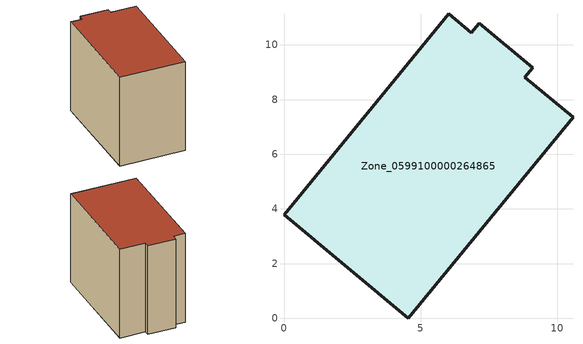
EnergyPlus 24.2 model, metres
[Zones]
Zone_0599100000264865
 floor ground (C_G): 10.58,7.36 4.54,0 0,3.78 6.03,11.14 6.86,10.45 7.15,10.8 9.11,9.17 8.82,8.82 z0
 wall outside (C_F): 4.54,0 10.58,7.36 8.82,8.82 9.11,9.17 7.15,10.8 6.86,10.45 6.03,11.14 0,3.78 4.54,0 z0:8.53
 roof outside (C_R): 6.86,10.45 6.03,11.14 0,3.78 4.54,0 10.58,7.36 8.82,8.82 9.11,9.17 7.15,10.8 z8.53
[BUILDING]
Pand.0599100000264865: North Axis=0; Terrain=City; Loads Convergence Tolerance Value=0.04; Temperature Convergence Tolerance Value=0.4; Solar Distribution=FullExterior; Maximum Number of Warmup Days=25; Minimum Number of Warmup Days=1
[Site:Location]
Rotterdam.The.Hague.AP_ZH_NLD Design_Conditions: Latitude=51.96; Longitude=4.45; Time Zone=1; Elevation=-4.5
[SITE:GROUNDTEMPERATURE:BUILDINGSURFACE]
18, 18, 18, 18, 18, 18, 18, 18, 18, 18, 18, 18
[MATERIAL] Thermal Absorptance=0.9; Solar Absorptance=0.7; Visible Absorptance=0.7
Name | Roughness | Thickness | Conductivity | Density | Specific Heat
G.TI.1946-1964 | MediumSmooth | 0.15 | 1 | 540 | 1210
F.TI.1946-1964 | Rough | 0.3 | 0.857143 | 1920 | 840
R.TI.1946-1964 | MediumRough | 0.2 | 0.277778 | 1500 | 1000
[CONSTRUCTION]
C_G: G.TI.1946-1964
C_F: F.TI.1946-1964
C_R: R.TI.1946-1964
[ZONE]
Zone_0599100000264865: Type=1; Multiplier=1; Ceiling Height=Autocalculate; Volume=Autocalculate; Floor Area=autocalculate; Part of Total Floor Area=Yes
[ZONEINFILTRATION:DESIGNFLOWRATE]
Infil_Zone_0599100000264865: Zone or ZoneList or Space or SpaceList=Zone_0599100000264865; Schedule=AlwaysOn; Design Flow Rate Calculation Method=Flow/Area; Flow Rate per Floor Area=0.003; Constant Term Coefficient=1; Temperature Term Coefficient=0; Velocity Term Coefficient=0; Velocity Squared Term Coefficient=0
[HVACTEMPLATE:ZONE:IDEALLOADSAIRSYSTEM]
Zone_0599100000264865: Maximum Heating Supply Air Temperature=50; Minimum Cooling Supply Air Temperature=13; Maximum Heating Supply Air Humidity Ratio=0.0156; Minimum Cooling Supply Air Humidity Ratio=0.0077; Heating Limit=NoLimit; Cooling Limit=NoLimit; Dehumidification Control Type=ConstantSensibleHeatRatio; Cooling Sensible Heat Ratio=0.7; Dehumidification Setpoint=60; Humidification Control Type=None; Humidification Setpoint=30; Outdoor Air Method=None; Outdoor Air Flow Rate per Person=0.00944; Outdoor Air Flow Rate per Zone Floor Area=0; Outdoor Air Flow Rate per Zone=0; Demand Controlled Ventilation Type=None; Outdoor Air Economizer Type=NoEconomizer; Heat Recovery Type=None; Sensible Heat Recovery Effectiveness=0.7; Latent Heat Recovery Effectiveness=0.65
[ZONECONTROL:THERMOSTAT]
ThermostatControl_Zone_0599100000264865: Zone or ZoneList=Zone_0599100000264865; Control Type Schedule=DualSetpointControlType; Control 1=Thermostat_Zone_0599100000264865; Temperature Difference Between Cutout And Setpoint=0
[THERMOSTATSETPOINT:DUALSETPOINT]
Thermostat_Zone_0599100000264865: Heating Setpoint Temperature Schedule=HeatingSetpoint_Zone_0599100000264865; Cooling Setpoint Temperature Schedule=CoolingSetpoint_Zone_0599100000264865
[SCHEDULE:COMPACT]
HeatingSetpoint_Zone_0599100000264865: Through: 12/31, For: AllDays, Until: 24:00, 21
CoolingSetpoint_Zone_0599100000264865: Through: 12/31, For: AllDays, Until: 24:00, 24
DualSetpointControlType: Through: 12/31, For: AllDays, Until: 24:00, 4
AlwaysOn: Through: 12/31, For: AllDays, Until: 24:00, 1
